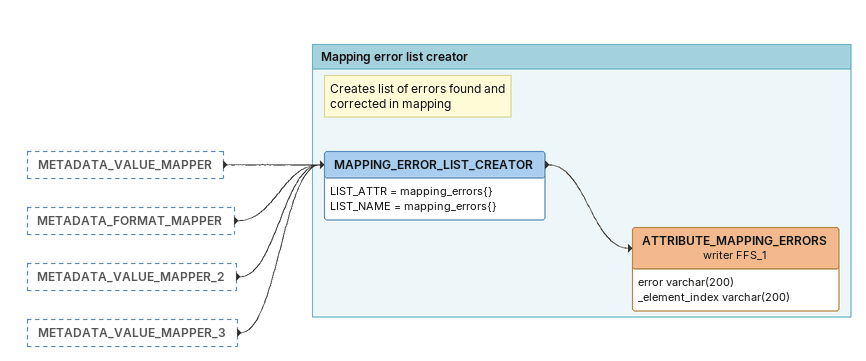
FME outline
METADATA_VALUE_MAPPER [outside]
    -> MAPPING_ERROR_LIST_CREATOR
METADATA_FORMAT_MAPPER [outside]
    -> MAPPING_ERROR_LIST_CREATOR
METADATA_VALUE_MAPPER_2 [outside]
    -> MAPPING_ERROR_LIST_CREATOR
METADATA_VALUE_MAPPER_3 [outside]
    -> MAPPING_ERROR_LIST_CREATOR

Bookmark: Mapping error list creator
Note: Creates list of errors found and corrected in mapping
MAPPING_ERROR_LIST_CREATOR
    LIST_ATTR = mapping_errors{}
    LIST_NAME = mapping_errors{}
    -> ATTRIBUTE_MAPPING_ERRORS (writer FFS_1)
ATTRIBUTE_MAPPING_ERRORS (writer FFS_1)
    attributes: error varchar(200), _element_index varchar(200)
